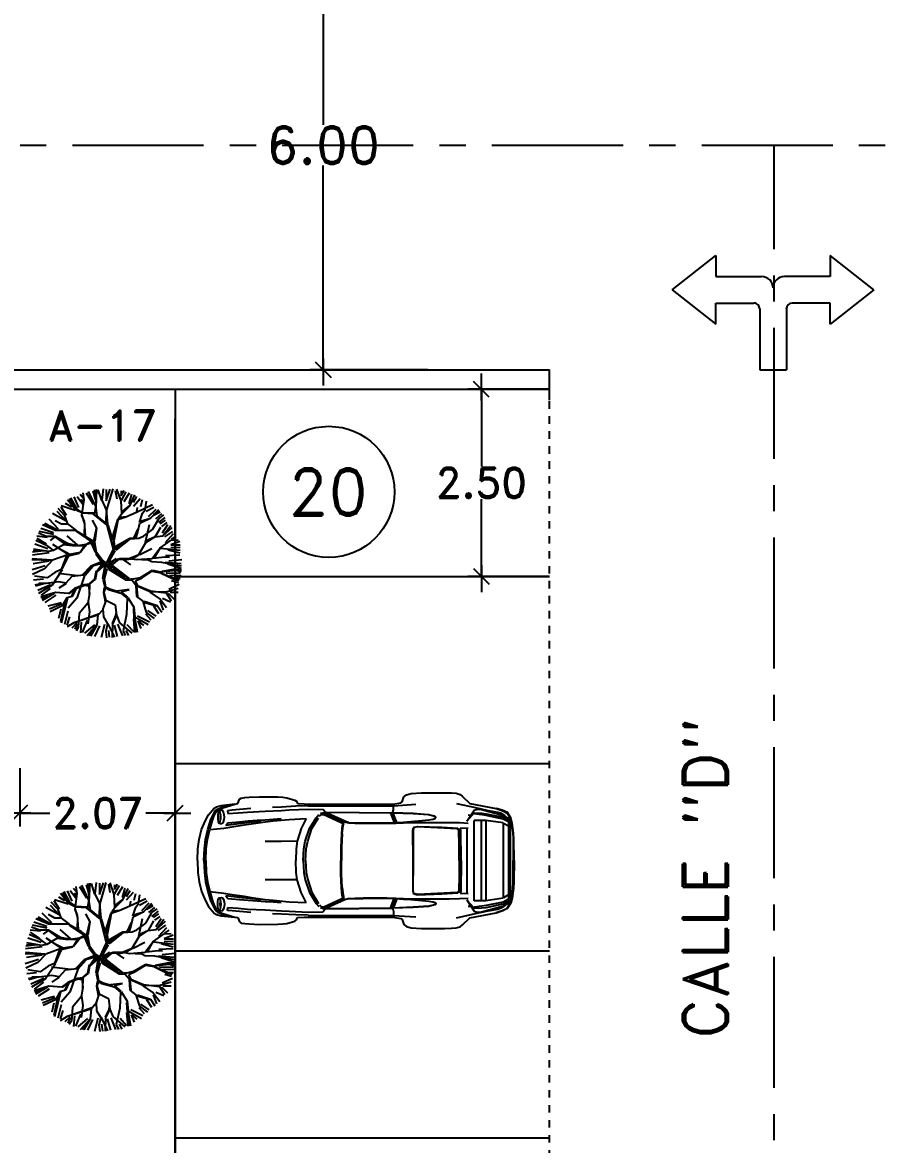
# Model space of a CAD drawing. Header units: millimetres. Extents: x 1590 to 1932, y -48 to 167.
# Drawn here: x 1701.87 to 1713.58, y 77.76 to 92.75 of the extents above; entities that cross this region are included whole.
import ezdxf

# ---------------------------------------------------------------- set-up
doc = ezdxf.new("R2010")
doc.units = ezdxf.units.MM
doc.header["$LTSCALE"] = 0.1
doc.header["$MEASUREMENT"] = 0
doc.header["$PDMODE"] = 35
doc.header["$PDSIZE"] = 0.75
doc.linetypes.add('CENTERX2', pattern=[4, 2.5, -0.5, 0.5, -0.5])
doc.linetypes.add('DASHED', pattern=[0.75, 0.5, -0.25])
doc.layers.get('0').update_dxf_attribs({"linetype": 'CONTINUOUS'})
doc.layers.get('DEFPOINTS').update_dxf_attribs({"linetype": 'CONTINUOUS'})
for name, color, linetype in [('C-PRKG-CARS', 1, 'CONTINUOUS'), ('L-SITE-TREE', 6, 'CONTINUOUS'), ('PARED', 4, 'CONTINUOUS'), ('PAREDES', 3, 'CONTINUOUS'), ('TEXT', 3, 'CONTINUOUS')]:
    doc.layers.add(name, color=color, linetype=linetype)
doc.styles.add('ROMAND', font='romand.shx')
doc.dimstyles.new('URBA', dxfattribs={"dimtxt": 20, "dimasz": 0.5, "dimexe": 1.25, "dimexo": 0.63, "dimgap": 0.63, "dimtad": 0, "dimtih": 1, "dimtoh": 1, "dimzin": 1, "dimdsep": 46, "dimtxsty": 'ROMAND', "dimcen": 2.5, "dimclrd": 1, "dimclre": 1, "dimclrt": 3, "dimadec": 0, "dimazin": 0, "dimtfac": 1, "dimtmove": 0, "dimatfit": 3, "dimfxl": 1, "dimtvp": 1, "dimtolj": 1, "dimtzin": 1, "dimarcsym": 0})

# ---------------------------------------------------------------- blocks, each defined once
blk = doc.blocks.new('6')
at = {"color": 3, "linetype": 'ByBlock'}
for p, q in [((0.452, 1.364), (-0.005, 0.78)), ((0.452, 1.364), (0.91, 0.78)), ((-0.005, 0.78), (0.275, 0.78)), ((0.275, 0.78), (0.275, 0.272)), ((0.63, 0.78), (0.63, 0.17)), ((0.91, 0.78), (0.63, 0.78)), ((0.198, 0.196), (-0.614, 0.196)), ((-0.614, 0.196), (-0.614, -0.16)), ((0.63, -0.744), (0.63, -0.134)), ((0.198, -0.16), (-0.614, -0.16)), ((0.275, -0.744), (0.275, -0.236)), ((0.452, -1.328), (-0.005, -0.744)), ((-0.005, -0.744), (0.275, -0.744)), ((0.452, -1.328), (0.91, -0.744)), ((0.91, -0.744), (0.63, -0.744))]:
    blk.add_line(p, q, dxfattribs=at)
for centre, radius, start, end in [((0.198, 0.272), 0.0762, 270, 0), ((0.478, 0.17), 0.152, 270, 0), ((0.478, -0.134), 0.152, 0, 90), ((0.198, -0.236), 0.0762, 360, 90)]:
    blk.add_arc(centre, radius, start, end, dxfattribs=at)
blk = doc.blocks.new('UTP1$0$DIMBLOCK')
at = {"color": 1}
blk.add_line((-7.5, 0), (10.5, 0), dxfattribs=at)
at = {"color": 4}
blk.add_line((-5.25, -5.25), (5.25, 5.25), dxfattribs=at)
blk = doc.blocks.new('*D90')
at = {"color": 1, "linetype": 'Continuous', "lineweight": -2, "transparency": 16777216}
for p, q in [((1707.279, 94.108), (1705.702, 94.108)), ((1705.882, 94.088), (1705.882, 91.378)), ((1705.882, 88.128), (1705.882, 90.838)), ((1707.279, 88.108), (1705.702, 88.108))]:
    blk.add_line(p, q, dxfattribs=at)
at = {"layer": 'DEFPOINTS', "color": 0, "linetype": 'Continuous', "transparency": 16777216}
for p in [(1707.342, 94.108), (1705.882, 88.108), (1707.342, 88.108)]:
    blk.add_point(p, dxfattribs=at)
at = {"color": 1, "linetype": 'Continuous', "lineweight": -2, "transparency": 16777216, "xscale": 0.02, "yscale": 0.02, "zscale": 0.02}
for p, rotation in [((1705.882, 94.108), 90), ((1705.882, 88.108), 270)]:
    blk.add_blockref('UTP1$0$DIMBLOCK', p, dxfattribs=dict(at, rotation=rotation))
at = {"color": 3, "linetype": 'Continuous', "transparency": 16777216, "insert": (1705.882, 91.108), "char_height": 0.5, "attachment_point": 5, "style": 'ROMAND'}
blk.add_mtext('\\A1;6.00', dxfattribs=at)
blk = doc.blocks.new('02PCAR09')
at = {"color": 0, "linetype": 'ByBlock'}
for p, q in [((-136.04, 35.43), (-138.14, 34.83)), ((-133.57, 35.58), (-136.04, 35.43)), ((-129.86, 35.7), (-133.57, 35.58)), ((-117.88, 35.7), (-129.86, 35.7)), ((-112.33, 35.34), (-117.88, 35.7)), ((-143.26, 30.05), (-157.04, 27.42)), ((-136.16, 30.07), (-146.25, 27.9)), ((-139.39, 33.77), (-143.26, 30.05)), ((-138.14, 34.83), (-139.39, 33.77)), ((-103.18, 28.82), (-114.79, 29.59)), ((-109.85, 34.59), (-112.33, 35.34)), ((-108.47, 33.6), (-109.85, 34.59)), ((-107.73, 30.95), (-108.47, 33.6)), ((-107, 30.43), (-107.73, 30.95)), ((-102.8, 29.76), (-107, 30.43)), ((-103.18, 28.82), (-102.8, 29.76)), ((-56.22, 29.83), (-102.8, 29.76)), ((-52.64, 29.95), (-56.22, 29.83)), ((-52.16, 31.23), (-52.64, 29.95)), ((-51.29, 31.76), (-52.16, 31.23)), ((-48.85, 32.53), (-51.29, 31.76)), ((-47.09, 33.02), (-48.85, 32.53)), ((-44.85, 33.29), (-47.09, 33.02)), ((-42.26, 33.45), (-44.85, 33.29)), ((-32.75, 33.53), (-42.26, 33.45)), ((-27.18, 33.31), (-32.75, 33.53)), ((-24.96, 33.14), (-27.18, 33.31)), ((-22.98, 32.83), (-24.96, 33.14)), ((-22.13, 32.24), (-22.98, 32.83)), ((-21.22, 30), (-22.13, 32.24)), ((-19.65, 29.66), (-21.22, 30)), ((-12.48, 29.04), (-19.65, 29.78)), ((-12.79, 27.56), (-19.65, 29.66)), ((-13.04, 28.18), (-17.96, 29.55)), ((-164.79, 22.49), (-162.98, 25.22)), ((-162.81, 24.98), (-164.42, 22.49)), ((-160.88, 23.8), (-163.6, 22.32)), ((-162.98, 25.22), (-160.29, 26.5)), ((-160.49, 26.23), (-162.81, 24.98)), ((-161.5, 23.73), (-161.74, 23.33)), ((-159.78, 24.91), (-161.5, 23.73)), ((-149.39, 26.87), (-160.88, 23.8)), ((-151.85, 24.65), (-160.77, 22.81)), ((-160.77, 21.82), (-151.85, 23.66)), ((-157.04, 27.42), (-160.49, 26.23)), ((-160.29, 26.5), (-157.04, 27.42)), ((-159.78, 24.24), (-160.17, 23.99)), ((-157.91, 25.53), (-159.78, 24.91)), ((-157.91, 25.01), (-159.78, 24.24)), ((-152.81, 26.43), (-157.91, 25.53)), ((-153.83, 25.85), (-157.91, 25.01)), ((-153.47, 26.28), (-153.83, 25.85)), ((-146.25, 27.9), (-152.81, 26.43)), ((-149.51, 24.91), (-151.85, 24.65)), ((-151.85, 23.66), (-149.51, 24.04)), ((-145.43, 25.03), (-149.51, 24.91)), ((-149.51, 24.04), (-145.43, 24.53)), ((-147.04, 27.13), (-149.39, 26.87)), ((-145.43, 26.52), (-147.04, 27.13)), ((-141.73, 20.71), (-145.43, 26.52)), ((-145.43, 25.03), (-141.73, 20.73)), ((-145.43, 24.53), (-145.43, 25.03)), ((-142.39, 24.02), (-143.85, 23.95)), ((-124.86, 23.34), (-121.58, 24.14)), ((-124.69, 23.22), (-121.6, 24.01)), ((-121.6, 24.01), (-113.44, 24.57)), ((-121.58, 24.14), (-113.44, 24.69)), ((-113.44, 24.69), (-102.68, 25.08)), ((-113.44, 24.57), (-102.68, 24.96)), ((-104.9, 20.03), (-102.9, 24.96)), ((-104.22, 19.99), (-102.17, 24.96)), ((-101.45, 24.96), (-103.47, 19.98)), ((-58.2, 28.79), (-103.18, 28.82)), ((-103.18, 28.09), (-103.18, 28.82)), ((-103.06, 26.7), (-103.18, 28.09)), ((-102.68, 25.44), (-103.06, 26.7)), ((-67.1, 25.44), (-102.68, 25.06)), ((-102.68, 25.08), (-102.68, 25.44)), ((-102.68, 24.94), (-67.65, 25.32)), ((-102.68, 25.06), (-102.68, 24.94)), ((-77.45, 20.66), (-68.24, 24.88)), ((-67.39, 24.89), (-76.59, 20.66)), ((-76.17, 20.52), (-66.86, 24.77)), ((-66.4, 24.24), (-75.65, 20.03)), ((-66.42, 25.2), (-67.39, 24.89)), ((-67.1, 25.46), (-66.11, 26.89)), ((-67.1, 25.54), (-67.1, 25.54)), ((-64.81, 24.72), (-67.1, 25.46)), ((-66.86, 24.77), (-65.78, 24.81)), ((-65.14, 24.16), (-66.4, 24.24)), ((-58.32, 27.06), (-66.11, 26.89)), ((-65.78, 24.81), (-64.81, 24.72)), ((-64.13, 23.29), (-65.14, 24.16)), ((-62.4, 22.49), (-63.89, 24.21)), ((-48.2, 26.63), (-58.32, 27.06)), ((-58.2, 28.77), (-51.78, 28.55)), ((-51.78, 28.55), (-44.15, 28.14)), ((-44.15, 26.41), (-48.2, 26.63)), ((-44.15, 28.14), (-39.54, 27.93)), ((-35.6, 25.95), (-44.15, 26.41)), ((-26.33, 25.46), (-35.6, 25.95)), ((-28.03, 27.35), (-18.29, 26.45)), ((-21.41, 25.08), (-26.33, 25.46)), ((-16.03, 24.72), (-21.41, 25.08)), ((-18.29, 26.45), (-15.88, 26.19)), ((-15.88, 26.19), (-16.03, 24.72)), ((-14.22, 22.91), (-14.12, 24.14)), ((-14.12, 24.14), (-13.76, 25.41)), ((-13.76, 25.41), (-13.28, 26.26)), ((-13.28, 26.26), (-12.67, 26.55)), ((-10.59, 27.09), (-13.04, 28.18)), ((-10.26, 26.19), (-12.79, 27.56)), ((-12.67, 26.55), (-11.49, 26.19)), ((-10.14, 28.29), (-12.48, 29.04)), ((-12.31, 22.86), (-12.22, 24.26)), ((-12.22, 24.26), (-12.07, 25.22)), ((-12.22, 24.26), (-12.04, 22.86)), ((-12.07, 25.22), (-11.81, 25.93)), ((-11.81, 25.93), (-11.49, 26.19)), ((-11.49, 26.19), (-11.18, 25.93)), ((-11.18, 25.93), (-10.93, 25.22)), ((-10.93, 25.22), (-10.74, 24.13)), ((-10.74, 24.13), (-10.69, 22.86)), ((-9.43, 26.13), (-10.59, 27.09)), ((-8.9, 23.63), (-10.26, 26.19)), ((-8.78, 27.56), (-10.14, 28.29)), ((-6.9, 21.08), (-9.43, 26.13)), ((-7.91, 21.15), (-8.9, 23.63)), ((-5.94, 24.09), (-8.78, 27.56)), ((-4.27, 21.14), (-5.94, 24.09)), ((-166.21, 14.44), (-165.56, 19.69)), ((-165.19, 19.69), (-165.8, 14.82)), ((-165.56, 19.69), (-164.79, 22.49)), ((-164.42, 22.49), (-165.19, 19.69)), ((-163.6, 22.32), (-164.59, 21.21)), ((-163.6, 21.32), (-164.59, 20.71)), ((-164.59, -21.21), (-164.59, 21.21)), ((-160.77, 22.81), (-163.6, 21.32)), ((-163.6, 20.33), (-160.77, 21.82)), ((-163.6, 20.33), (-163.6, -20.33)), ((-163.6, 18.05), (-160.88, 19.53)), ((-160.77, 19.82), (-151.61, 21.07)), ((-160.77, 19.82), (-160.77, -19.82)), ((-151.61, 21.07), (-151.61, -21.07)), ((-151.61, 21.07), (-145.43, 21.07)), ((-149.26, 21.07), (-149.26, -21.19)), ((-145.43, -21.07), (-145.43, 21.07)), ((-137.77, 19.96), (-142.39, 19.75)), ((-132.34, 20.03), (-137.77, 19.96)), ((-136.55, 16.78), (-115.95, 17.82)), ((-126.04, 20.1), (-132.34, 20.03)), ((-115.76, 17.94), (-128.55, 17.52)), ((-115.78, 20.11), (-126.04, 20.1)), ((-125.42, 22.45), (-125.37, 22.96)), ((-125.08, 22.11), (-125.42, 22.45)), ((-125.37, 22.96), (-124.86, 23.34)), ((-125.15, 22.43), (-125.13, 22.84)), ((-124.89, 22.11), (-125.15, 22.43)), ((-125.13, 22.84), (-124.69, 23.22)), ((-124.01, 21.73), (-125.08, 22.11)), ((-123.84, 21.73), (-124.89, 22.11)), ((-121.62, 21.38), (-124.01, 21.73)), ((-121.62, 21.38), (-123.84, 21.73)), ((-118.22, 21.03), (-121.62, 21.38)), ((-112.19, 20.51), (-118.22, 21.03)), ((-115.95, 17.82), (-113.73, 17.36)), ((-108.37, 19.87), (-115.78, 20.11)), ((-113.56, 17.48), (-115.76, 17.94)), ((-108.37, 20.23), (-112.19, 20.51)), ((-104.22, 19.99), (-108.37, 20.23)), ((-104.27, 19.73), (-108.37, 19.87)), ((-99.56, 19.65), (-104.27, 19.73)), ((-99.52, 19.84), (-104.22, 19.99)), ((-87.11, 19.64), (-99.56, 19.65)), ((-87.11, 19.87), (-99.52, 19.84)), ((-82.86, 19.87), (-87.11, 19.87)), ((-82.86, 19.72), (-87.11, 19.64)), ((-79.67, 19.98), (-82.86, 19.87)), ((-79.63, 19.86), (-82.86, 19.72)), ((-79.67, 19.96), (-78.74, 20.2)), ((-77.89, 20.2), (-79.63, 19.86)), ((-78.74, 20.2), (-77.45, 20.66)), ((-77.21, 20.44), (-77.89, 20.2)), ((-76.59, 20.66), (-77.21, 20.44)), ((-76.95, 19.52), (-76.71, 20.25)), ((-76.73, 18.37), (-76.95, 19.52)), ((-76.42, 16.82), (-76.73, 18.37)), ((-76.71, 20.25), (-76.17, 20.52)), ((-76.22, 19.69), (-76.44, 19.24)), ((-76.44, 19.24), (-76.15, 18.22)), ((-75.65, 20.03), (-76.22, 19.69)), ((-76.15, 18.22), (-75.93, 16.82)), ((-60.22, 16.82), (-63.6, 22.49)), ((-58.97, 16.82), (-62.4, 22.49)), ((-57.13, 22.11), (-54.53, 16.8)), ((-48.2, 21.63), (-57.13, 22.11)), ((-39.78, 20.85), (-48.2, 21.63)), ((-39.78, 21.75), (-44.12, 22.11)), ((-35.6, 21.46), (-39.78, 21.75)), ((-35.6, 20.37), (-39.78, 20.85)), ((-31.38, 21.21), (-35.6, 21.46)), ((-28.21, 19.38), (-35.6, 20.37)), ((-33.48, 20.69), (-27.45, 19.99)), ((-26.79, 20.88), (-31.38, 21.21)), ((-24.62, 18.78), (-28.21, 19.38)), ((-27.45, 19.99), (-23.36, 19.5)), ((-22.2, 20.45), (-26.79, 20.88)), ((-17.01, 17.6), (-24.62, 18.78)), ((-23.36, 19.5), (-19.12, 18.97)), ((-18.2, 20.06), (-22.2, 20.45)), ((-19.12, 18.97), (-14.89, 18.51)), ((-16, 19.87), (-18.2, 20.06)), ((-14.89, 18.51), (-16, 19.87)), ((-14.12, 21.68), (-14.22, 22.91)), ((-13.76, 20.44), (-14.12, 21.68)), ((-13.28, 19.65), (-13.76, 20.44)), ((-12.67, 19.33), (-13.28, 19.65)), ((-11.49, 19.6), (-12.67, 19.33)), ((-12.24, 21.56), (-12.31, 22.86)), ((-12.04, 22.86), (-12.24, 21.56)), ((-12.07, 20.57), (-12.24, 21.58)), ((-11.81, 19.84), (-12.07, 20.57)), ((-11.49, 19.6), (-11.81, 19.84)), ((-11.18, 19.81), (-11.49, 19.6)), ((-10.93, 20.51), (-11.18, 19.81)), ((-10.74, 21.58), (-10.93, 20.51)), ((-10.69, 22.86), (-10.74, 21.58)), ((-6.56, 16.32), (-7.91, 21.15)), ((-5.57, 16.32), (-6.9, 21.08)), ((-2.17, 16.31), (-4.27, 21.14)), ((-166.35, 11.22), (-166.21, 14.44)), ((-165.8, 14.82), (-165.94, 11.59)), ((-138.14, 17.06), (-142.38, 17.26)), ((-141.73, 17.26), (-141.73, -17.16)), ((-138.66, 0), (-138.57, 15.9)), ((-138.57, 15.9), (-138.14, 17.06)), ((-137.9, 15.9), (-138.04, 8.28)), ((-137.51, 16.58), (-137.9, 15.9)), ((-137.56, 8.16), (-137.48, 15.78)), ((-136.98, 17.01), (-137.51, 16.58)), ((-137.48, 15.78), (-137.08, 16.44)), ((-137.08, 16.44), (-136.55, 16.78)), ((-128.55, 17.52), (-136.98, 17.01)), ((-113.73, 17.36), (-113.35, 15.95)), ((-113.2, 16.07), (-113.56, 17.48)), ((-113.4, -0.02), (-113.2, 16.07)), ((-113.35, 15.95), (-113.4, 0.02)), ((-76.1, 14.07), (-76.42, 16.82)), ((-76.1, 14.07), (-75.74, 7.15)), ((-75.93, 16.82), (-75.72, 13.98)), ((-75.72, 13.98), (-75.43, 7.15)), ((-60.22, 16.82), (-60.22, 16.82)), ((-58, 10.14), (-60.22, 16.82)), ((-56.75, 10.14), (-58.97, 16.82)), ((-54.53, 16.8), (-52.55, 10.14)), ((-13.95, 17.11), (-17.01, 17.6)), ((-6.56, 16.32), (-13.95, 17.11)), ((-5.26, 11.13), (-6.56, 16.32)), ((-4.27, 11.13), (-5.57, 16.32)), ((-0.87, 11.13), (-2.17, 16.31)), ((-166.57, 0.02), (-166.35, 11.22)), ((-165.94, 11.59), (-166.08, 0)), ((-138.04, 8.28), (-138.04, 0)), ((-137.56, 0), (-137.56, 8.16)), ((-75.74, 7.15), (-75.77, 0)), ((-75.43, 7.15), (-75.4, 0)), ((-57.13, 6.18), (-58, 10.14)), ((-56.89, 0), (-57.13, 6.18)), ((-55.9, 6.18), (-56.75, 10.14)), ((-55.64, 0), (-55.9, 6.18)), ((-52.55, 10.14), (-44.12, 10.09)), ((-52.55, 10.14), (-51.92, 6.18)), ((-51.92, 6.18), (-51.68, 0)), ((-44.12, 10.09), (-35.6, 10.09)), ((-4.7, 6.2), (-5.26, 11.13)), ((-4.39, 0), (-4.7, 6.2)), ((-3.7, 6.2), (-4.27, 11.13)), ((-3.4, 0), (-3.7, 6.2)), ((-0.31, 6.18), (-0.87, 11.13)), ((0, 0), (-0.31, 6.18)), ((-165.94, -11.59), (-166.08, 0)), ((-138.66, 0), (-138.57, -15.9)), ((-138.04, -8.28), (-138.04, 0)), ((-137.56, 0), (-137.56, -8.16)), ((-113.4, 0.02), (-113.2, -16.07)), ((-75.74, -7.15), (-75.77, 0)), ((-75.43, -7.15), (-75.4, 0)), ((-56.89, 0), (-57.13, -6.18)), ((-55.64, 0), (-55.9, -6.18)), ((-51.92, -6.18), (-51.68, 0)), ((-4.39, 0), (-4.7, -6.2)), ((-3.4, 0), (-3.7, -6.2)), ((0, 0), (-0.31, -6.18)), ((-166.57, -0.02), (-166.35, -11.22)), ((-113.35, -15.95), (-113.4, -0.02)), ((-166.35, -11.22), (-166.21, -14.44)), ((-165.8, -14.82), (-165.94, -11.59)), ((-137.9, -15.9), (-138.04, -8.28)), ((-137.56, -8.16), (-137.48, -15.78)), ((-76.1, -14.07), (-75.74, -7.15)), ((-75.72, -13.98), (-75.43, -7.15)), ((-58, -10.14), (-60.22, -16.82)), ((-56.75, -10.14), (-58.97, -16.82)), ((-57.13, -6.18), (-58, -10.14)), ((-55.9, -6.18), (-56.75, -10.14)), ((-54.53, -16.8), (-52.55, -10.14)), ((-52.55, -10.14), (-51.92, -6.18)), ((-52.55, -10.14), (-44.12, -10.09)), ((-44.12, -10.09), (-35.6, -10.09)), ((-5.26, -11.13), (-6.56, -16.32)), ((-4.27, -11.13), (-5.57, -16.32)), ((-4.7, -6.2), (-5.26, -11.13)), ((-3.7, -6.2), (-4.27, -11.13)), ((-0.87, -11.13), (-2.17, -16.31)), ((-0.31, -6.18), (-0.87, -11.13)), ((-166.21, -14.44), (-165.56, -19.69)), ((-165.19, -19.69), (-165.8, -14.82)), ((-138.14, -17.06), (-142.38, -17.26)), ((-138.57, -15.9), (-138.14, -17.06)), ((-137.51, -16.58), (-137.9, -15.9)), ((-136.98, -17.01), (-137.51, -16.58)), ((-137.48, -15.78), (-137.08, -16.44)), ((-137.08, -16.44), (-136.55, -16.78)), ((-128.55, -17.52), (-136.98, -17.01)), ((-136.55, -16.78), (-115.95, -17.82)), ((-115.76, -17.94), (-128.55, -17.52)), ((-115.95, -17.82), (-113.73, -17.36)), ((-113.56, -17.48), (-115.76, -17.94)), ((-113.73, -17.36), (-113.35, -15.95)), ((-113.2, -16.07), (-113.56, -17.48)), ((-76.42, -16.82), (-76.73, -18.37)), ((-76.1, -14.07), (-76.42, -16.82)), ((-76.15, -18.22), (-75.93, -16.82)), ((-75.93, -16.82), (-75.72, -13.98)), ((-60.22, -16.82), (-63.6, -22.49)), ((-58.97, -16.82), (-62.4, -22.49)), ((-60.22, -16.82), (-60.22, -16.82)), ((-57.13, -22.11), (-54.53, -16.8)), ((-17.01, -17.6), (-24.62, -18.78)), ((-13.95, -17.11), (-17.01, -17.6)), ((-6.56, -16.32), (-13.95, -17.11)), ((-6.56, -16.32), (-7.91, -21.15)), ((-5.57, -16.32), (-6.9, -21.08)), ((-2.17, -16.31), (-4.27, -21.14)), ((-165.56, -19.69), (-164.79, -22.49)), ((-164.42, -22.49), (-165.19, -19.69)), ((-164.79, -22.49), (-162.98, -25.22)), ((-163.6, -21.32), (-164.59, -20.71)), ((-163.6, -22.32), (-164.59, -21.21)), ((-162.81, -24.98), (-164.42, -22.49)), ((-163.6, -18.05), (-160.88, -19.53)), ((-163.6, -20.33), (-160.77, -21.82)), ((-160.77, -22.81), (-163.6, -21.32)), ((-160.88, -23.8), (-163.6, -22.32)), ((-161.5, -23.73), (-161.74, -23.33)), ((-160.77, -19.82), (-151.61, -21.07)), ((-160.77, -21.82), (-151.85, -23.66)), ((-151.85, -24.65), (-160.77, -22.81)), ((-151.61, -21.07), (-145.43, -21.07)), ((-141.73, -20.71), (-145.43, -26.52)), ((-145.43, -25.03), (-141.73, -20.73)), ((-137.77, -19.96), (-142.39, -19.75)), ((-132.34, -20.03), (-137.77, -19.96)), ((-126.04, -20.1), (-132.34, -20.03)), ((-115.78, -20.11), (-126.04, -20.1)), ((-125.08, -22.11), (-125.42, -22.45)), ((-125.42, -22.45), (-125.37, -22.96)), ((-125.37, -22.96), (-124.86, -23.34)), ((-124.89, -22.11), (-125.15, -22.43)), ((-125.15, -22.43), (-125.13, -22.84)), ((-125.13, -22.84), (-124.69, -23.22)), ((-124.01, -21.73), (-125.08, -22.11)), ((-123.84, -21.73), (-124.89, -22.11)), ((-124.86, -23.34), (-121.58, -24.14)), ((-124.69, -23.22), (-121.6, -24.01)), ((-121.62, -21.38), (-124.01, -21.73)), ((-121.62, -21.38), (-123.84, -21.73)), ((-118.22, -21.03), (-121.62, -21.38)), ((-112.19, -20.51), (-118.22, -21.03)), ((-108.37, -19.87), (-115.78, -20.11)), ((-108.37, -20.23), (-112.19, -20.51)), ((-104.27, -19.73), (-108.37, -19.87)), ((-104.22, -19.99), (-108.37, -20.23)), ((-104.9, -20.03), (-102.9, -24.96)), ((-99.56, -19.65), (-104.27, -19.73)), ((-99.52, -19.84), (-104.22, -19.99)), ((-104.22, -19.99), (-102.17, -24.96)), ((-101.45, -24.96), (-103.47, -19.98)), ((-87.11, -19.64), (-99.56, -19.65)), ((-87.11, -19.87), (-99.52, -19.84)), ((-82.86, -19.72), (-87.11, -19.64)), ((-82.86, -19.87), (-87.11, -19.87)), ((-79.63, -19.86), (-82.86, -19.72)), ((-79.67, -19.98), (-82.86, -19.87)), ((-79.67, -19.96), (-78.74, -20.2)), ((-77.89, -20.2), (-79.63, -19.86)), ((-78.74, -20.2), (-77.45, -20.66)), ((-77.21, -20.44), (-77.89, -20.2)), ((-77.45, -20.66), (-68.24, -24.88)), ((-76.59, -20.66), (-77.21, -20.44)), ((-76.73, -18.37), (-76.95, -19.52)), ((-76.95, -19.52), (-76.71, -20.25)), ((-76.71, -20.25), (-76.17, -20.52)), ((-67.39, -24.89), (-76.59, -20.66)), ((-76.44, -19.24), (-76.15, -18.22)), ((-76.22, -19.69), (-76.44, -19.24)), ((-75.65, -20.03), (-76.22, -19.69)), ((-76.17, -20.52), (-66.86, -24.77)), ((-66.4, -24.24), (-75.65, -20.03)), ((-64.13, -23.29), (-65.14, -24.16)), ((-62.4, -22.49), (-63.89, -24.21)), ((-48.2, -21.63), (-57.13, -22.11)), ((-39.78, -20.85), (-48.2, -21.63)), ((-39.78, -21.75), (-44.12, -22.11)), ((-35.6, -20.37), (-39.78, -20.85)), ((-35.6, -21.46), (-39.78, -21.75)), ((-28.21, -19.38), (-35.6, -20.37)), ((-31.38, -21.21), (-35.6, -21.46)), ((-33.48, -20.69), (-27.45, -19.99)), ((-26.79, -20.88), (-31.38, -21.21)), ((-24.62, -18.78), (-28.21, -19.38)), ((-27.45, -19.99), (-23.36, -19.5)), ((-22.2, -20.45), (-26.79, -20.88)), ((-23.36, -19.5), (-19.12, -18.97)), ((-18.2, -20.06), (-22.2, -20.45)), ((-19.12, -18.97), (-14.89, -18.51)), ((-16, -19.87), (-18.2, -20.06)), ((-14.89, -18.51), (-16, -19.87)), ((-14.12, -21.68), (-14.22, -22.91)), ((-14.22, -22.91), (-14.12, -24.14)), ((-13.76, -20.44), (-14.12, -21.68)), ((-13.28, -19.65), (-13.76, -20.44)), ((-12.67, -19.33), (-13.28, -19.65)), ((-11.49, -19.6), (-12.67, -19.33)), ((-12.24, -21.56), (-12.31, -22.86)), ((-12.31, -22.86), (-12.22, -24.26)), ((-12.07, -20.57), (-12.24, -21.58)), ((-12.04, -22.86), (-12.24, -21.56)), ((-12.22, -24.26), (-12.04, -22.86)), ((-11.81, -19.84), (-12.07, -20.57)), ((-11.49, -19.6), (-11.81, -19.84)), ((-11.18, -19.81), (-11.49, -19.6)), ((-10.93, -20.51), (-11.18, -19.81)), ((-10.74, -21.58), (-10.93, -20.51)), ((-10.69, -22.86), (-10.74, -21.58)), ((-10.74, -24.13), (-10.69, -22.86)), ((-6.9, -21.08), (-9.43, -26.13)), ((-7.91, -21.15), (-8.9, -23.63)), ((-4.27, -21.14), (-5.94, -24.09)), ((-162.98, -25.22), (-160.29, -26.5)), ((-160.49, -26.23), (-162.81, -24.98)), ((-159.78, -24.91), (-161.5, -23.73)), ((-149.39, -26.87), (-160.88, -23.8)), ((-157.04, -27.42), (-160.49, -26.23)), ((-160.29, -26.5), (-157.04, -27.42)), ((-159.78, -24.24), (-160.17, -23.99)), ((-157.91, -25.01), (-159.78, -24.24)), ((-157.91, -25.53), (-159.78, -24.91)), ((-153.83, -25.85), (-157.91, -25.01)), ((-152.81, -26.43), (-157.91, -25.53)), ((-143.26, -30.05), (-157.04, -27.42)), ((-153.47, -26.28), (-153.83, -25.85)), ((-146.25, -27.9), (-152.81, -26.43)), ((-151.85, -23.66), (-149.51, -24.04)), ((-149.51, -24.91), (-151.85, -24.65)), ((-149.51, -24.04), (-145.43, -24.53)), ((-145.43, -25.03), (-149.51, -24.91)), ((-147.04, -27.13), (-149.39, -26.87)), ((-145.43, -26.52), (-147.04, -27.13)), ((-136.16, -30.07), (-146.25, -27.9)), ((-145.43, -24.53), (-145.43, -25.03)), ((-142.39, -24.02), (-143.85, -23.95)), ((-121.6, -24.01), (-113.44, -24.57)), ((-121.58, -24.14), (-113.44, -24.69)), ((-103.18, -28.82), (-114.79, -29.59)), ((-113.44, -24.57), (-102.68, -24.96)), ((-113.44, -24.69), (-102.68, -25.08)), ((-103.06, -26.7), (-103.18, -28.09)), ((-103.18, -28.09), (-103.18, -28.82)), ((-58.2, -28.79), (-103.18, -28.82)), ((-103.18, -28.82), (-102.8, -29.76)), ((-102.68, -25.44), (-103.06, -26.7)), ((-102.68, -25.06), (-102.68, -24.94)), ((-102.68, -24.94), (-67.65, -25.32)), ((-67.1, -25.44), (-102.68, -25.06)), ((-102.68, -25.08), (-102.68, -25.44)), ((-66.42, -25.2), (-67.39, -24.89)), ((-64.81, -24.72), (-67.1, -25.46)), ((-67.1, -25.46), (-66.11, -26.89)), ((-67.1, -25.54), (-67.1, -25.54)), ((-66.86, -24.77), (-65.78, -24.81)), ((-65.14, -24.16), (-66.4, -24.24)), ((-58.32, -27.06), (-66.11, -26.89)), ((-65.78, -24.81), (-64.81, -24.72)), ((-48.2, -26.63), (-58.32, -27.06)), ((-58.2, -28.77), (-51.78, -28.55)), ((-51.78, -28.55), (-44.15, -28.14)), ((-44.15, -26.41), (-48.2, -26.63)), ((-35.6, -25.95), (-44.15, -26.41)), ((-44.15, -28.14), (-39.54, -27.93)), ((-26.33, -25.46), (-35.6, -25.95)), ((-28.03, -27.35), (-18.29, -26.45)), ((-21.41, -25.08), (-26.33, -25.46)), ((-16.03, -24.72), (-21.41, -25.08)), ((-12.79, -27.56), (-19.65, -29.66)), ((-12.48, -29.04), (-19.65, -29.78)), ((-18.29, -26.45), (-15.88, -26.19)), ((-13.04, -28.18), (-17.96, -29.55)), ((-15.88, -26.19), (-16.03, -24.72)), ((-14.12, -24.14), (-13.76, -25.41)), ((-13.76, -25.41), (-13.28, -26.26)), ((-13.28, -26.26), (-12.67, -26.55)), ((-10.59, -27.09), (-13.04, -28.18)), ((-10.26, -26.19), (-12.79, -27.56)), ((-12.67, -26.55), (-11.49, -26.19)), ((-10.14, -28.29), (-12.48, -29.04)), ((-12.22, -24.26), (-12.07, -25.22)), ((-12.07, -25.22), (-11.81, -25.93)), ((-11.81, -25.93), (-11.49, -26.19)), ((-11.49, -26.19), (-11.18, -25.93)), ((-11.18, -25.93), (-10.93, -25.22)), ((-10.93, -25.22), (-10.74, -24.13)), ((-9.43, -26.13), (-10.59, -27.09)), ((-8.9, -23.63), (-10.26, -26.19)), ((-8.78, -27.56), (-10.14, -28.29)), ((-5.94, -24.09), (-8.78, -27.56)), ((-139.39, -33.77), (-143.26, -30.05)), ((-138.14, -34.83), (-139.39, -33.77)), ((-136.04, -35.43), (-138.14, -34.83)), ((-112.33, -35.34), (-117.88, -35.7)), ((-109.85, -34.59), (-112.33, -35.34)), ((-108.47, -33.6), (-109.85, -34.59)), ((-107.73, -30.95), (-108.47, -33.6)), ((-107, -30.43), (-107.73, -30.95)), ((-102.8, -29.76), (-107, -30.43)), ((-56.22, -29.83), (-102.8, -29.76)), ((-52.64, -29.95), (-56.22, -29.83)), ((-52.16, -31.23), (-52.64, -29.95)), ((-51.29, -31.76), (-52.16, -31.23)), ((-48.85, -32.53), (-51.29, -31.76)), ((-47.09, -33.02), (-48.85, -32.53)), ((-44.85, -33.29), (-47.09, -33.02)), ((-42.26, -33.45), (-44.85, -33.29)), ((-32.75, -33.53), (-42.26, -33.45)), ((-27.18, -33.31), (-32.75, -33.53)), ((-24.96, -33.14), (-27.18, -33.31)), ((-22.98, -32.83), (-24.96, -33.14)), ((-22.13, -32.24), (-22.98, -32.83)), ((-21.22, -30), (-22.13, -32.24)), ((-19.65, -29.66), (-21.22, -30)), ((-133.57, -35.58), (-136.04, -35.43)), ((-129.86, -35.7), (-133.57, -35.58)), ((-117.88, -35.7), (-129.86, -35.7))]:
    blk.add_line(p, q, dxfattribs=at)
blk = doc.blocks.new('*D107')
at = {"color": 1, "linetype": 'Continuous', "lineweight": -2, "transparency": 16777216}
for p, q in [((1708.906, 87.848), (1707.814, 87.848)), ((1707.994, 87.828), (1707.994, 86.818)), ((1707.994, 85.368), (1707.994, 86.378)), ((1708.906, 85.348), (1707.814, 85.348))]:
    blk.add_line(p, q, dxfattribs=at)
at = {"layer": 'DEFPOINTS', "color": 0, "linetype": 'Continuous', "transparency": 16777216}
for p in [(1708.968, 87.848), (1707.994, 85.348), (1708.968, 85.348)]:
    blk.add_point(p, dxfattribs=at)
at = {"color": 1, "linetype": 'Continuous', "lineweight": -2, "transparency": 16777216, "xscale": 0.02, "yscale": 0.02, "zscale": 0.02}
for p, rotation in [((1707.994, 87.848), 90), ((1707.994, 85.348), 270)]:
    blk.add_blockref('UTP1$0$DIMBLOCK', p, dxfattribs=dict(at, rotation=rotation))
at = {"color": 3, "linetype": 'Continuous', "transparency": 16777216, "insert": (1707.994, 86.598), "char_height": 0.4, "attachment_point": 5, "style": 'ROMAND'}
blk.add_mtext('\\A1;2.50', dxfattribs=at)
blk = doc.blocks.new('02PTRX04')
at = {"color": 0, "linetype": 'ByBlock'}
for p, q in [((-0.1844, 0.4638), (-0.1643, 0.4411)), ((-0.1575, 0.4268), (-0.1641, 0.4744)), ((-0.1439, 0.4739), (-0.0961, 0.3981)), ((-0.08, 0.384), (-0.1276, 0.4828)), ((-0.0986, 0.4864), (-0.0833, 0.4309)), ((-0.08, 0.4506), (-0.0866, 0.4934)), ((-0.08, 0.4934), (-0.076, 0.4528)), ((-0.0778, 0.3902), (-0.08, 0.4506)), ((-0.0778, 0.3731), (-0.0716, 0.4956)), ((-0.0394, 0.4228), (-0.0628, 0.4934)), ((-0.0373, 0.4246), (-0.0285, 0.5)), ((-0.0103, 0.4207), (0.0175, 0.4991)), ((-0.0103, 0.4966), (-0.0103, 0.4207)), ((-0.0051, 0.3603), (0.0359, 0.5)), ((0.0503, 0.489), (0.0605, 0.4335)), ((0.0896, 0.4206), (0.0615, 0.4978)), ((0.0908, 0.4536), (0.1111, 0.489)), ((0.0908, 0.4864), (0.0908, 0.4536)), ((0.0918, 0.4228), (0.124, 0.4806)), ((0.1437, 0.4714), (0.1086, 0.4134)), ((0.1437, 0.4006), (0.1615, 0.4638)), ((0.1474, 0.3862), (0.1817, 0.4612)), ((-0.3132, 0.3805), (-0.2778, 0.3248)), ((-0.2175, 0.3559), (-0.31, 0.3862)), ((-0.2829, 0.4057), (-0.2424, 0.3805)), ((-0.2157, 0.3603), (-0.269, 0.4268)), ((-0.2606, 0.4268), (-0.2175, 0.3712)), ((-0.2175, 0.3712), (-0.2519, 0.4356)), ((-0.2047, 0.3646), (-0.2456, 0.44)), ((-0.2249, 0.4462), (-0.1946, 0.3754)), ((-0.2045, 0.4485), (-0.1668, 0.3981)), ((-0.1619, 0.4056), (-0.1747, 0.4312)), ((-0.1725, 0.3215), (-0.1575, 0.4268)), ((-0.0866, 0.3368), (-0.0778, 0.3902)), ((-0.0073, 0.3603), (-0.0373, 0.4246)), ((0.094, 0.3347), (0.0896, 0.4206)), ((0.094, 0.3475), (0.1474, 0.3884)), ((0.0958, 0.3347), (0.1474, 0.3862)), ((0.1717, 0.4083), (0.1944, 0.4485)), ((0.1717, 0.3854), (0.217, 0.436)), ((0.1927, 0.3453), (0.3002, 0.3946)), ((0.1949, 0.3475), (0.1989, 0.3753)), ((0.2221, 0.3828), (0.2323, 0.4284)), ((0.2505, 0.3603), (0.2592, 0.4184)), ((0.2575, 0.3502), (0.3079, 0.378)), ((-0.2778, 0.2846), (-0.3687, 0.335)), ((-0.3384, 0.3502), (-0.2778, 0.2846)), ((-0.2862, 0.3197), (-0.3316, 0.369)), ((-0.265, 0.2659), (-0.2862, 0.3197)), ((-0.1681, 0.3368), (-0.2157, 0.3603)), ((-0.1681, 0.3409), (-0.2047, 0.3646)), ((-0.1725, 0.3215), (-0.1553, 0.2659)), ((-0.1553, 0.2831), (-0.1725, 0.3215)), ((-0.1297, 0.3387), (-0.1681, 0.3409)), ((-0.0972, 0.3325), (-0.1681, 0.3368)), ((-0.0866, 0.3368), (-0.1297, 0.3387)), ((-0.0029, 0.2571), (-0.0972, 0.3325)), ((-0.08, 0.3431), (-0.0778, 0.3281)), ((-0.0694, 0.3175), (-0.0778, 0.3731)), ((0.0037, 0.2593), (-0.0694, 0.3175)), ((-0.0113, 0.2721), (-0.0051, 0.3581)), ((0.0015, 0.2637), (-0.0073, 0.3603)), ((0.0443, 0.1562), (0.0724, 0.3043)), ((0.0724, 0.3043), (0.094, 0.3347)), ((0.0746, 0.2981), (0.1218, 0.3131)), ((0.0808, 0.3109), (0.124, 0.3153)), ((0.1218, 0.3131), (0.1927, 0.3453)), ((0.2121, 0.2765), (0.2333, 0.3368)), ((0.2143, 0.2721), (0.287, 0.3065)), ((0.2183, 0.2853), (0.2848, 0.3043)), ((0.2333, 0.3368), (0.2505, 0.3603)), ((0.2725, 0.3148), (0.3232, 0.3652)), ((0.287, 0.3065), (0.3408, 0.3624)), ((0.3002, 0.2293), (0.3408, 0.3003)), ((0.3064, 0.3281), (0.3452, 0.3559)), ((0.3064, 0.3237), (0.3495, 0.3475)), ((0.3206, 0.2996), (0.3611, 0.335)), ((0.3408, 0.3003), (0.3751, 0.3259)), ((0.3408, 0.2744), (0.3838, 0.3098)), ((-0.3611, 0.2061), (-0.4471, 0.2364)), ((-0.3509, 0.2227), (-0.4346, 0.2593)), ((-0.3509, 0.2249), (-0.4259, 0.2615)), ((-0.3359, 0.2249), (-0.4197, 0.2699)), ((-0.3285, 0.2313), (-0.3916, 0.297)), ((-0.3078, 0.2637), (-0.3509, 0.2871)), ((-0.269, 0.2637), (-0.3078, 0.2637)), ((-0.2113, 0.2249), (-0.265, 0.2659)), ((-0.1553, 0.2659), (-0.1575, 0.1927)), ((-0.1488, 0.1884), (-0.1553, 0.2831)), ((-0.0716, 0.2377), (-0.1016, 0.2915)), ((-0.0932, 0.1518), (-0.0738, 0.2355)), ((-0.0844, 0.1496), (-0.0716, 0.2377)), ((0.0381, 0.098), (-0.0029, 0.2571)), ((0.0337, 0.1606), (0.0037, 0.2593)), ((0.0315, 0.1756), (0.068, 0.2959)), ((0.1777, 0.1756), (0.2033, 0.2337)), ((0.1989, 0.2034), (0.2143, 0.2721)), ((0.2399, 0.184), (0.3002, 0.2293)), ((0.253, 0.1434), (0.2788, 0.2616)), ((0.3175, 0.18), (0.3539, 0.2445)), ((0.3509, 0.2667), (0.3863, 0.2919)), ((0.3611, 0.2492), (0.3963, 0.2744)), ((0.366, 0.2061), (0.4013, 0.2616)), ((0.369, 0.1864), (0.4205, 0.2552)), ((0.369, 0.1864), (0.4313, 0.2422)), ((-0.4, 0.1176), (-0.4796, 0.1542)), ((-0.4041, 0.1759), (-0.4723, 0.1835)), ((-0.4092, 0.1303), (-0.4698, 0.1682)), ((-0.4109, 0.1821), (-0.4624, 0.2034)), ((-0.3588, 0.196), (-0.457, 0.2163)), ((-0.3509, 0.1821), (-0.4109, 0.1821)), ((-0.3528, 0.18), (-0.385, 0.1563)), ((-0.2157, 0.2227), (-0.3509, 0.2227)), ((-0.269, 0.1346), (-0.3509, 0.1821)), ((-0.2862, 0.1327), (-0.3506, 0.18)), ((-0.2003, 0.124), (-0.2712, 0.1862)), ((-0.1297, 0.1712), (-0.2157, 0.2227)), ((-0.106, 0.1456), (-0.2069, 0.2143)), ((-0.0866, 0.1434), (-0.1297, 0.1712)), ((0.0443, 0.1518), (0.0337, 0.1606)), ((0.0381, 0.1628), (0.0509, 0.2143)), ((0.0509, 0.0918), (0.0443, 0.1518)), ((0.0509, 0.1152), (0.1474, 0.1712)), ((0.0552, 0.1024), (0.1324, 0.154)), ((0.0574, 0.0918), (0.1518, 0.1668)), ((0.1474, 0.1712), (0.1905, 0.1756)), ((0.1518, 0.1668), (0.2077, 0.1712)), ((0.1905, 0.1756), (0.1989, 0.2034)), ((0.2077, 0.1712), (0.2399, 0.184)), ((0.2551, 0.1413), (0.3153, 0.18)), ((0.2572, 0.1563), (0.3175, 0.1821)), ((0.3153, 0.18), (0.369, 0.1864)), ((0.3474, 0.1048), (0.4227, 0.1584)), ((0.3812, 0.1809), (0.4342, 0.2163)), ((0.3863, 0.143), (0.4393, 0.2011)), ((0.4217, 0.128), (0.4823, 0.1507)), ((0.4227, 0.1584), (0.4699, 0.1606)), ((0.4265, 0.1631), (0.4568, 0.1835)), ((-0.4258, 0.0854), (-0.5011, 0.0768)), ((-0.4967, 0.0854), (-0.4538, 0.0875)), ((-0.3958, 0.0811), (-0.4946, 0.0983)), ((-0.399, 0.1), (-0.4873, 0.1303)), ((-0.3592, 0.0875), (-0.4, 0.1176)), ((-0.3613, 0.0875), (-0.3958, 0.0811)), ((-0.2604, 0.0596), (-0.3657, 0.1283)), ((-0.2948, 0.1262), (-0.3613, 0.0875)), ((-0.3012, 0.0897), (-0.2518, 0.064)), ((-0.2154, 0.1176), (-0.2948, 0.1262)), ((-0.2196, 0.1241), (-0.2862, 0.1327)), ((-0.2047, 0.1196), (-0.269, 0.1346)), ((-0.1595, 0.1197), (-0.2089, 0.1197)), ((-0.1425, 0.1284), (-0.2047, 0.1196)), ((-0.1382, 0.1284), (-0.1831, 0.0746)), ((-0.1509, 0.1262), (-0.1831, 0.0747)), ((-0.1126, 0.1456), (-0.1425, 0.1284)), ((-0.1104, 0.1368), (-0.1382, 0.1284)), ((-0.1104, 0.1368), (-0.0844, 0.0768)), ((-0.095, 0.1218), (-0.106, 0.1456)), ((-0.0778, 0.068), (-0.0932, 0.1412)), ((-0.0738, 0.0746), (-0.0866, 0.1434)), ((-0.0076, 0.0016), (0.0381, 0.098)), ((-0.0076, 0.0016), (0.0465, 0.0918)), ((0.0165, 0.0274), (0.0509, 0.0852)), ((0.0465, 0.0918), (0.0359, 0.1496)), ((0.2078, 0.0617), (0.2551, 0.1413)), ((0.2143, 0.0617), (0.2938, 0.1025)), ((0.2959, 0.0359), (0.3474, 0.1048)), ((0.3131, 0.0424), (0.3518, 0.109)), ((0.3518, 0.1048), (0.4849, 0.0897)), ((0.4013, 0.0926), (0.4823, 0.0722)), ((0.4217, 0.1254), (0.4848, 0.1254)), ((0.4217, 0.1076), (0.4848, 0.1102)), ((-0.5053, 0.0274), (-0.3808, 0.0231)), ((-0.3743, 0.0231), (-0.5032, 0.0338)), ((-0.3916, 0.0722), (-0.5026, 0.0572)), ((-0.3916, 0.0168), (-0.4975, -0.0008)), ((-0.3681, 0.023), (-0.4219, -0.0329)), ((-0.265, 0.0596), (-0.3681, 0.023)), ((-0.2755, 0.0531), (-0.3098, -0.0392)), ((-0.2648, 0.051), (-0.3056, -0.0371)), ((-0.1831, 0.0746), (-0.265, 0.0596)), ((-0.2625, 0.0531), (-0.1874, 0.0703)), ((-0.0456, 0.0102), (-0.1122, -0.0156)), ((-0.0392, 0.0016), (-0.1101, -0.0177)), ((-0.0371, 0.0037), (-0.08, 0.064)), ((-0.0416, 0.0187), (-0.0778, 0.068)), ((-0.0076, 0.0016), (-0.0756, -0.0585)), ((-0.0394, 0.0274), (-0.0738, 0.0746)), ((-0.0735, -0.05), (-0.0306, 0.0081)), ((-0.0199, 0.0037), (-0.0735, -0.05)), ((-0.0051, 0.0015), (-0.0416, 0.0187)), ((-0.0051, 0.0015), (-0.0394, 0.0274)), ((-0.0076, 0.0016), (-0.0327, -0.1037)), ((-0.0076, 0.0016), (0.0059, -0.0351)), ((0.0081, 0.0143), (0.0037, 0.0015)), ((0.0037, 0.0015), (0.0121, -0.0329)), ((0.0121, -0.0329), (0.0165, 0.0015)), ((0.0165, 0.0015), (0.0165, 0.0274)), ((0.0167, 0.0081), (0.0596, 0.0359)), ((0.0188, -0.0005), (0.051, 0.0252)), ((0.0274, -0.0091), (0.0768, 0.0317)), ((0.051, 0.0252), (0.0812, 0.0359)), ((0.0768, 0.0317), (0.0983, 0.0317)), ((0.0812, 0.0359), (0.1477, 0.0359)), ((0.0983, 0.0317), (0.152, -0.007)), ((0.1111, 0.0252), (0.1563, 0.0338)), ((0.1413, 0.0359), (0.2078, 0.0617)), ((0.1477, 0.0359), (0.1907, 0.0274)), ((0.1649, 0.0359), (0.2101, 0.0617)), ((0.1907, 0.0274), (0.2959, 0.0359)), ((0.2272, 0.0274), (0.2723, 0.0252)), ((0.2616, 0.0317), (0.2938, 0.0145)), ((0.2938, 0.0145), (0.3583, 0.0102)), ((0.3024, 0.0381), (0.3819, 0.0468)), ((0.3583, 0.0102), (0.4914, -0.0135)), ((0.3819, 0.0468), (0.4119, 0.0445)), ((0.3838, 0.0117), (0.4897, 0.0017)), ((0.3863, 0.0547), (0.4823, 0.0598)), ((0.409, 0.0193), (0.4948, 0.0295)), ((-0.4168, -0.0135), (-0.5051, -0.0413)), ((-0.4219, -0.0329), (-0.5012, -0.0717)), ((-0.3528, -0.0585), (-0.4044, -0.0951)), ((-0.3034, -0.0414), (-0.37, -0.1424)), ((-0.3056, -0.0371), (-0.3528, -0.0585)), ((-0.2024, -0.0801), (-0.3292, -0.065)), ((-0.1122, -0.0156), (-0.1702, -0.0757)), ((-0.1101, -0.0177), (-0.1595, -0.0757)), ((-0.1509, -0.0757), (-0.0993, -0.0156)), ((-0.0779, -0.0478), (-0.0886, -0.1037)), ((-0.0756, -0.0585), (-0.0842, -0.108)), ((-0.0199, -0.0135), (-0.0348, -0.0994)), ((-0.0048, -0.0349), (-0.0241, -0.1016)), ((0.0059, -0.0351), (0.1218, -0.1083)), ((0.0209, -0.0051), (0.1455, -0.1017)), ((0.0209, -0.0157), (0.1174, -0.0889)), ((0.0231, -0.0373), (0.0209, -0.0157)), ((0.1152, -0.0973), (0.0231, -0.0373)), ((0.1174, -0.0889), (0.0337, -0.0351)), ((0.2183, -0.0911), (0.3002, -0.0435)), ((0.2293, -0.0933), (0.298, -0.0501)), ((0.298, -0.0501), (0.3558, -0.0607)), ((0.3002, -0.0435), (0.3495, -0.0545)), ((0.3495, -0.0545), (0.4589, -0.0435)), ((0.3558, -0.0607), (0.4439, -0.0973)), ((0.4376, -0.1039), (0.3579, -0.0651)), ((0.4526, -0.0351), (0.3623, -0.0523)), ((0.3914, -0.0617), (0.4848, -0.0639)), ((0.4013, -0.0008), (0.4897, -0.0288)), ((0.4932, -0.0395), (0.4526, -0.0351)), ((0.4589, -0.0435), (0.4914, -0.0545)), ((0.4932, -0.0457), (0.4676, -0.0417)), ((-0.4293, -0.1019), (-0.495, -0.1095)), ((-0.4044, -0.0951), (-0.4881, -0.0822)), ((-0.4494, -0.1339), (-0.486, -0.1424)), ((-0.428, -0.1339), (-0.4817, -0.1488)), ((-0.3814, -0.1398), (-0.4672, -0.1777)), ((-0.37, -0.1424), (-0.4624, -0.1982)), ((-0.385, -0.1295), (-0.4603, -0.1316)), ((-0.327, -0.1209), (-0.428, -0.1339)), ((-0.2797, -0.1295), (-0.327, -0.1209)), ((-0.2776, -0.1316), (-0.327, -0.1639)), ((-0.2389, -0.0843), (-0.2797, -0.1295)), ((-0.1595, -0.0757), (-0.2389, -0.0843)), ((-0.1573, -0.1402), (-0.2217, -0.166)), ((-0.153, -0.1446), (-0.2131, -0.1682)), ((-0.1551, -0.078), (-0.2068, -0.2305)), ((-0.1229, -0.136), (-0.1573, -0.1402)), ((-0.1273, -0.1488), (-0.153, -0.1446)), ((-0.1273, -0.136), (-0.1208, -0.2005)), ((-0.0886, -0.1037), (-0.1229, -0.1339)), ((-0.0993, -0.1166), (-0.1229, -0.136)), ((-0.1208, -0.209), (-0.1187, -0.1381)), ((-0.0842, -0.108), (-0.0993, -0.1166)), ((-0.0327, -0.1037), (-0.0199, -0.1574)), ((-0.0241, -0.1016), (-0.0155, -0.1532)), ((0.1455, -0.1017), (0.1152, -0.0973)), ((0.1218, -0.1083), (0.1627, -0.1105)), ((0.1518, -0.1017), (0.1733, -0.1017)), ((0.1627, -0.1105), (0.1905, -0.1448)), ((0.1733, -0.1017), (0.2183, -0.0911)), ((0.1839, -0.1145), (0.1989, -0.1448)), ((0.1861, -0.1145), (0.2293, -0.0933)), ((0.1885, -0.1467), (0.1928, -0.2176)), ((0.1905, -0.1448), (0.287, -0.1876)), ((0.2015, -0.2176), (0.195, -0.1488)), ((0.1989, -0.1448), (0.2848, -0.181)), ((0.409, -0.1701), (0.4772, -0.1373)), ((0.4141, -0.0767), (0.4897, -0.0792)), ((0.4265, -0.1121), (0.4721, -0.1248)), ((0.476, -0.1145), (0.4376, -0.1039)), ((0.4804, -0.1083), (0.4398, -0.0995)), ((0.4439, -0.0973), (0.4848, -0.0995)), ((-0.3485, -0.1919), (-0.4452, -0.2219)), ((-0.4022, -0.2176), (-0.4452, -0.2262)), ((-0.384, -0.165), (-0.4446, -0.2106)), ((-0.4387, -0.2348), (-0.4022, -0.2176)), ((-0.4344, -0.2434), (-0.355, -0.1961)), ((-0.346, -0.2106), (-0.4194, -0.2584)), ((-0.2625, -0.1982), (-0.3485, -0.1919)), ((-0.2368, -0.2176), (-0.2734, -0.2283)), ((-0.2217, -0.166), (-0.2625, -0.1982)), ((-0.2583, -0.2005), (-0.2217, -0.1746)), ((-0.2217, -0.1746), (-0.2432, -0.2176)), ((-0.2131, -0.1682), (-0.2368, -0.2176)), ((-0.1208, -0.2005), (-0.1315, -0.2627)), ((-0.0241, -0.1596), (-0.0285, -0.1919)), ((-0.0285, -0.1919), (-0.0176, -0.252)), ((-0.0176, -0.166), (-0.0262, -0.1896)), ((-0.0262, -0.1896), (-0.0113, -0.2434)), ((-0.0199, -0.1574), (0.006, -0.1724)), ((-0.0155, -0.1532), (0.0146, -0.1682)), ((0.006, -0.1724), (0.0876, -0.1961)), ((0.0146, -0.1682), (0.0768, -0.1875)), ((0.1434, -0.1724), (0.064, -0.1833)), ((0.0876, -0.1875), (0.1327, -0.2241)), ((0.0876, -0.1961), (0.1306, -0.2305)), ((0.0897, -0.1875), (0.1434, -0.1724)), ((0.1928, -0.2176), (0.2336, -0.2499)), ((0.2809, -0.1896), (0.3497, -0.2369)), ((0.2848, -0.181), (0.3901, -0.1942)), ((0.287, -0.1876), (0.3967, -0.1854)), ((0.3901, -0.1942), (0.4245, -0.248)), ((0.3967, -0.1854), (0.4698, -0.162)), ((0.4039, -0.1953), (0.4444, -0.2358)), ((0.4166, -0.1902), (0.4696, -0.1902)), ((-0.3107, -0.261), (-0.399, -0.2839)), ((-0.3056, -0.2686), (-0.3891, -0.304)), ((-0.3034, -0.2821), (-0.385, -0.3207)), ((-0.2884, -0.2606), (-0.3142, -0.3873)), ((-0.269, -0.2305), (-0.3098, -0.396)), ((-0.2734, -0.2283), (-0.3034, -0.2821)), ((-0.2068, -0.2305), (-0.2648, -0.2971)), ((-0.1315, -0.2627), (-0.1895, -0.3315)), ((-0.1294, -0.2585), (-0.1208, -0.3207)), ((-0.0134, -0.2476), (-0.0327, -0.3014)), ((-0.0113, -0.2434), (0.051, -0.2735)), ((0.051, -0.2735), (0.0596, -0.3444)), ((0.1306, -0.2305), (0.1262, -0.3379)), ((0.1348, -0.2262), (0.1756, -0.2907)), ((0.1714, -0.2993), (0.1756, -0.3659)), ((0.1756, -0.2907), (0.1821, -0.3552)), ((0.2336, -0.2499), (0.2572, -0.3251)), ((0.2401, -0.2562), (0.326, -0.2799)), ((0.2444, -0.2499), (0.3303, -0.2778)), ((0.3054, -0.2813), (0.3382, -0.3317)), ((0.3303, -0.2778), (0.3604, -0.323)), ((0.3484, -0.2485), (0.3711, -0.3091)), ((0.3497, -0.2369), (0.3926, -0.2928)), ((0.366, -0.2307), (0.4192, -0.2533)), ((-0.3132, -0.304), (-0.3285, -0.3646)), ((-0.2653, -0.3165), (-0.288, -0.4051)), ((-0.2552, -0.3544), (-0.2727, -0.4101)), ((-0.067, -0.3444), (-0.2261, -0.3938)), ((-0.2154, -0.3896), (-0.0542, -0.3315)), ((-0.1895, -0.3315), (-0.196, -0.426)), ((-0.1208, -0.3207), (-0.1315, -0.4003)), ((-0.0649, -0.3444), (-0.0714, -0.4088)), ((-0.0306, -0.3056), (-0.0649, -0.3444)), ((-0.0327, -0.3014), (-0.0285, -0.3552)), ((-0.0285, -0.3552), (-0.0005, -0.4003)), ((0.0532, -0.3465), (0.0295, -0.3981)), ((0.0596, -0.3444), (0.0318, -0.4024)), ((0.0554, -0.3272), (0.0532, -0.3465)), ((0.0596, -0.3444), (0.079, -0.3938)), ((0.1262, -0.3379), (0.1026, -0.4476)), ((0.1821, -0.4583), (0.1735, -0.3701)), ((0.1756, -0.3659), (0.1907, -0.4562)), ((0.18, -0.3552), (0.1971, -0.4562)), ((0.1821, -0.3552), (0.2702, -0.4067)), ((0.1995, -0.347), (0.2802, -0.3872)), ((0.2524, -0.3343), (0.2878, -0.3748)), ((0.2572, -0.3251), (0.311, -0.3659)), ((0.2652, -0.3116), (0.3206, -0.3493)), ((-0.2261, -0.3938), (-0.2711, -0.4218)), ((-0.2071, -0.3974), (-0.2399, -0.4303)), ((-0.2045, -0.4), (-0.2198, -0.4379)), ((-0.196, -0.426), (-0.211, -0.4476)), ((-0.1768, -0.3898), (-0.1819, -0.4605)), ((-0.1365, -0.3773), (-0.1694, -0.458)), ((-0.0884, -0.4076), (-0.1541, -0.4631)), ((-0.0714, -0.4088), (-0.138, -0.4819)), ((-0.1229, -0.4798), (-0.0821, -0.426)), ((-0.0714, -0.411), (-0.1143, -0.484)), ((-0.0556, -0.415), (-0.0884, -0.4858)), ((-0.0202, -0.4051), (-0.0431, -0.4934)), ((-0.0005, -0.4003), (-0.0134, -0.4497)), ((0.0016, -0.4003), (0.0446, -0.4905)), ((0.005, -0.4453), (0.0101, -0.4908)), ((0.0318, -0.4024), (0.0295, -0.4926)), ((0.0429, -0.4101), (0.063, -0.4858)), ((0.0656, -0.4025), (0.0984, -0.4807)), ((0.079, -0.3938), (0.1607, -0.4626)), ((0.1026, -0.4476), (0.1176, -0.4798)), ((0.1211, -0.4453), (0.1389, -0.4781)), ((0.1287, -0.4051), (0.1717, -0.4529)), ((0.202, -0.3821), (0.2221, -0.4328)), ((0.2046, -0.3821), (0.2397, -0.4124)), ((-0.0134, -0.4497), (-0.0069, -0.4949))]:
    blk.add_line(p, q, dxfattribs=at)
blk = doc.blocks.new('*D359')
at = {"color": 1, "linetype": 'Continuous', "transparency": 16777216}
for p, q in [((1701.831, 82.785), (1701.831, 82.007)), ((1703.906, 82.785), (1703.906, 82.007)), ((1701.851, 82.187), (1702.235, 82.187)), ((1703.886, 82.187), (1703.513, 82.187))]:
    blk.add_line(p, q, dxfattribs=at)
at = {"layer": 'DEFPOINTS', "color": 0, "linetype": 'Continuous', "transparency": 16777216}
for p in [(1701.831, 82.848), (1703.906, 82.848), (1703.906, 82.187)]:
    blk.add_point(p, dxfattribs=at)
at = {"color": 1, "linetype": 'Continuous', "transparency": 16777216, "xscale": 0.02, "yscale": 0.02, "zscale": 0.02, "rotation": 180}
blk.add_blockref('UTP1$0$DIMBLOCK', (1701.831, 82.187), dxfattribs=at)
at = {"color": 1, "linetype": 'Continuous', "transparency": 16777216, "xscale": 0.02, "yscale": 0.02, "zscale": 0.02}
blk.add_blockref('UTP1$0$DIMBLOCK', (1703.906, 82.187), dxfattribs=at)
at = {"color": 2, "linetype": 'Continuous', "transparency": 16777216, "insert": (1702.874, 82.187), "char_height": 0.4, "attachment_point": 5, "style": 'ROMAND'}
blk.add_mtext('\\A1;2.07', dxfattribs=at)

msp = doc.modelspace()

# ---------------------------------------------------------------- linework, layer by layer
at = {"color": 2, "linetype": 'Continuous'}
for p, q in [((1703.9055, 85.3476), (1708.9055, 85.3476)), ((1703.9055, 85.3476), (1708.9055, 85.3476)), ((1703.9055, 82.8476), (1708.9055, 82.8476)), ((1703.9055, 80.3476), (1708.9055, 80.3476)), ((1703.9055, 77.8476), (1708.9055, 77.8476))]:
    msp.add_line(p, q, dxfattribs=at)
msp.add_circle((1705.9575, 86.4766), 0.8758, dxfattribs=at)
at = {"layer": 'PARED', "color": 4}
for p, q in [((1696.8305, 88.1083), (1708.9055, 88.1083)), ((1708.9055, 87.7009), (1708.9055, 88.1083)), ((1696.8305, 87.8476), (1703.9055, 87.8476)), ((1703.9055, 87.8476), (1703.9055, 62.8476)), ((1703.9055, 87.8476), (1708.9055, 87.8476)), ((1703.9055, 62.8476), (1703.9055, 87.4509))]:
    msp.add_line(p, q, dxfattribs=at)
at = {"layer": 'PAREDES', "color": 1, "linetype": 'CENTERX2', "ltscale": 7}
for p, q in [((1657.7358, 91.1083), (1730.0279, 91.1083)), ((1711.9055, 11.3176), (1711.9055, 91.1083))]:
    msp.add_line(p, q, dxfattribs=at)
at = {"layer": 'PAREDES', "color": 2, "linetype": 'DASHED'}
msp.add_line((1708.9055, 62.5869), (1708.9055, 87.7009), dxfattribs=at)

# ---------------------------------------------------------------- block references
at = {"rotation": 89.99999999999999}
msp.add_blockref('6', (1711.906, 88.7228), dxfattribs=at)
at = {"layer": 'C-PRKG-CARS', "xscale": -0.02539999999999054, "yscale": 0.02539999999999765, "zscale": 0.0254}
msp.add_blockref('02PCAR09', (1704.2024, 81.5524), dxfattribs=at)
at = {"layer": 'L-SITE-TREE', "color": 1, "xscale": 2, "yscale": 2, "zscale": 2}
for p in [(1703.0052, 85.517), (1702.9147, 80.258)]:
    msp.add_blockref('02PTRX04', p, dxfattribs=at)

# ---------------------------------------------------------------- texts
at = {"layer": 'TEXT', "color": 2, "style": 'ROMAND'}
for s, height, p in [('A-17', 0.4, (1702.2106, 87.1638)), ('20', 0.625, (1705.4123, 86.1624))]:
    msp.add_text(s, height=height, dxfattribs=at).set_placement(p)
at = {"layer": 'TEXT', "style": 'ROMAND'}
msp.add_text('CALLE "D"', height=0.6, rotation=90, dxfattribs=at).set_placement((1711.2856, 79.1711))

# ---------------------------------------------------------------- dimensions: what is measured, and where the dimension line sits
at = {"color": 3, "linetype": 'Continuous'}
for base, p1, p2, override, picture, middle in [((1705.8819, 88.1083), (1707.3419, 94.1083), (1707.3419, 88.1083), {"dimtxt": 0.5, "dimasz": 0.02, "dimexe": 0.18, "dimexo": 0.0625, "dimgap": 0.02, "dimzin": 0, "dimblk1": 'UTP1$0$DIMBLOCK', "dimblk2": 'UTP1$0$DIMBLOCK', "dimsah": 1, "dimcen": 0.09, "dimtdec": 4, "dimtofl": 0, "dimtvp": 0, "dimtzin": 0}, '*D90', (1705.8819, 91.1083)), ((1707.9943, 85.3476), (1708.968, 87.8476), (1708.968, 85.3476), {"dimtxt": 0.4, "dimasz": 0.02, "dimexe": 0.18, "dimexo": 0.0625, "dimgap": 0.02, "dimzin": 0, "dimblk1": 'UTP1$0$DIMBLOCK', "dimblk2": 'UTP1$0$DIMBLOCK', "dimsah": 1, "dimcen": 0.09, "dimtdec": 4, "dimtofl": 0, "dimtvp": 0, "dimtzin": 0}, '*D107', (1707.9943, 86.5976))]:
    dim = msp.add_linear_dim(base=base, p1=p1, p2=p2, angle=90, dimstyle='URBA', override=override, dxfattribs=at)
    dim.commit()
    dim.dimension.update_dxf_attribs({"geometry": picture, "text_midpoint": middle})
dim = msp.add_linear_dim(base=(1703.9055090615, 82.18726839), p1=(1701.8305090615, 82.8475554504), p2=(1703.9055090615, 82.8475554504), dimstyle='URBA', override={"dimtxt": 0.4, "dimasz": 0.02, "dimexe": 0.18, "dimexo": 0.0625, "dimgap": 0.02, "dimzin": 0, "dimblk1": 'UTP1$0$DIMBLOCK', "dimblk2": 'UTP1$0$DIMBLOCK', "dimsah": 1, "dimcen": 0.09, "dimclrt": 2, "dimtdec": 4, "dimtofl": 0, "dimtvp": 0, "dimtzin": 0}, dxfattribs=at)
dim.commit()
dim.dimension.update_dxf_attribs({"geometry": '*D359', "text_midpoint": (1702.8737587415, 82.18726839), "dimtype": 160})

doc.saveas('drawing.dxf')
